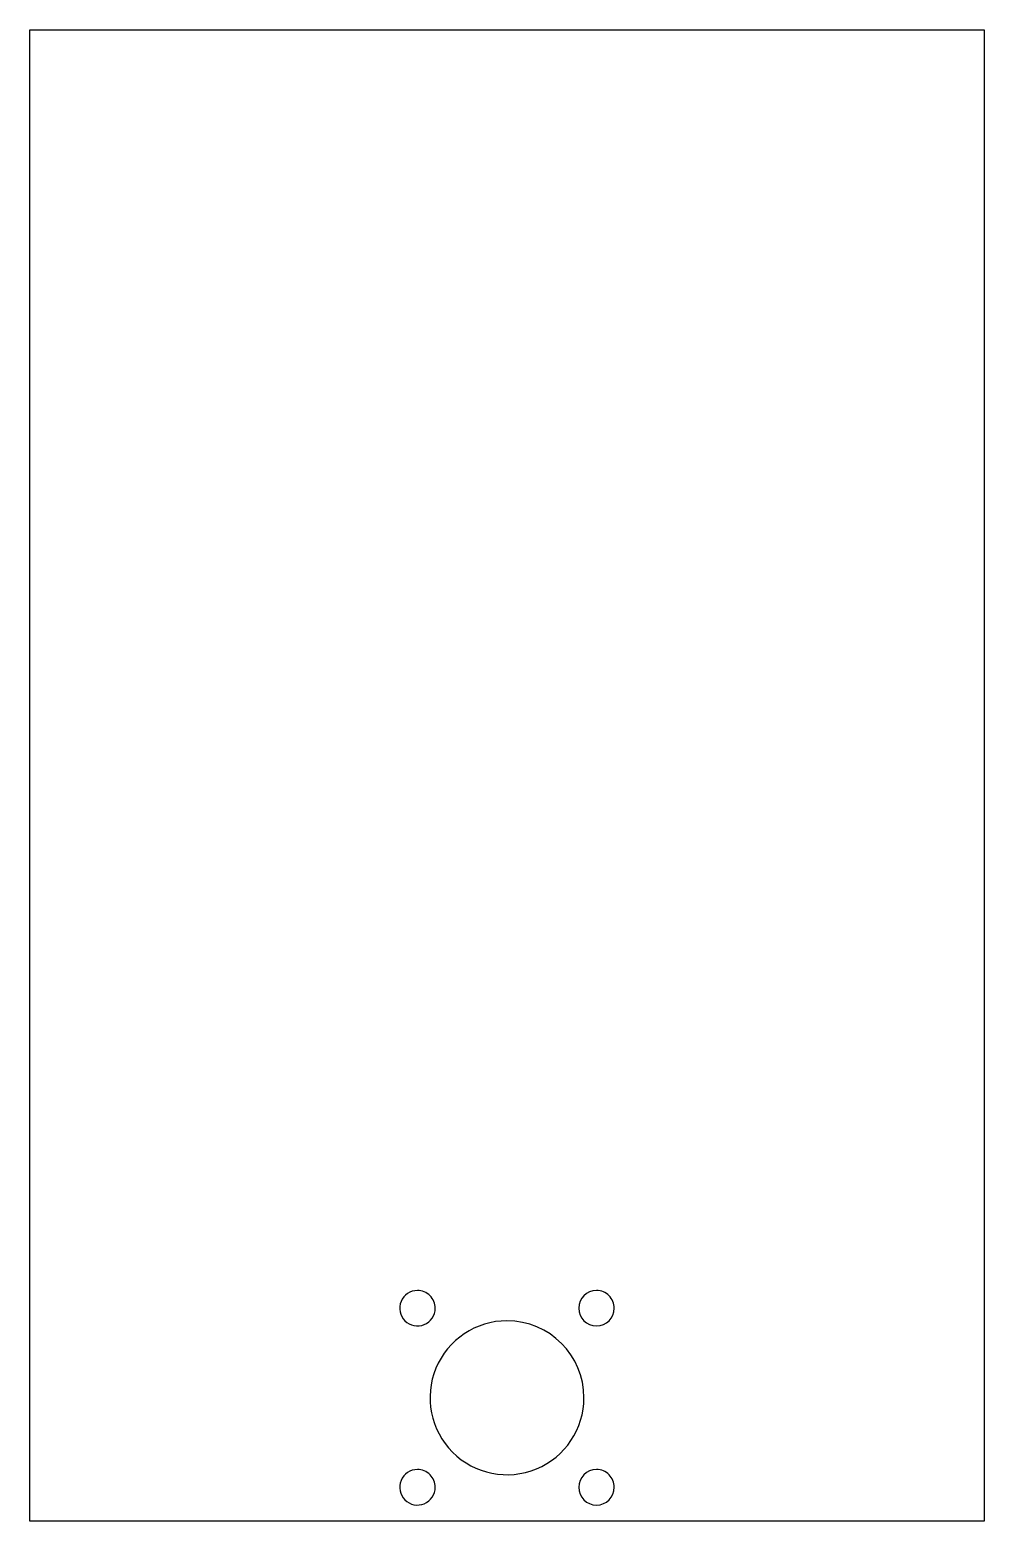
# Model space of a CAD drawing. Header units: millimetres. Extents: x 21 to 181, y 44 to 294.
import ezdxf

# ---------------------------------------------------------------- set-up
doc = ezdxf.new("R2010")
doc.units = ezdxf.units.MM
doc.layers.get('0').update_dxf_attribs({"linetype": 'CONTINUOUS'})

msp = doc.modelspace()

# ---------------------------------------------------------------- linework, layer by layer
at = {"color": 5}
for p, q in [((21.231361, 293.909176), (181.107311, 293.909176)), ((21.231361, 44.033246), (21.231361, 293.909176)), ((181.107311, 293.909176), (181.107311, 44.033246)), ((181.107311, 44.033246), (21.231361, 44.033246))]:
    msp.add_line(p, q, dxfattribs=at)
at = {"color": 3}
for p, q in [((86.169334, 82.687987), (86.169334, 82.687987)), ((116.16933, 82.687987), (116.16933, 82.687987)), ((101.16933, 77.605332), (101.16933, 77.605332)), ((86.169334, 52.687977), (86.169334, 52.687977)), ((116.16933, 52.687977), (116.16933, 52.687977))]:
    msp.add_line(p, q, dxfattribs=at)
for points in [[(86.169334, 82.687987), (84.965975, 82.687987), (83.881107, 81.963101), (83.420602, 80.851342)], [(88.273123, 81.816569), (87.715163, 82.374528), (86.958408, 82.687987), (86.169334, 82.687987)], [(116.16933, 82.687987), (114.526169, 82.687987), (113.194123, 81.355941), (113.194123, 79.71278)], [(118.273119, 81.816569), (117.715159, 82.374528), (116.958404, 82.687987), (116.16933, 82.687987)], [(83.420602, 80.851342), (82.960096, 79.739584), (83.214642, 78.459894), (84.065545, 77.608991)], [(89.144541, 79.71278), (89.144541, 80.501854), (88.831082, 81.258609), (88.273123, 81.816569)], [(119.144537, 79.71278), (119.144537, 80.501854), (118.831078, 81.258609), (118.273119, 81.816569)], [(84.065545, 77.608991), (84.916448, 76.758088), (86.196138, 76.503542), (87.307896, 76.964048)], [(87.307896, 76.964048), (88.419655, 77.424553), (89.144541, 78.509421), (89.144541, 79.71278)], [(101.16933, 77.605332), (95.954775, 77.605332), (91.253679, 74.46416), (89.258156, 69.64654)], [(114.061892, 64.71277), (114.061892, 71.833135), (108.289695, 77.605332), (101.16933, 77.605332)], [(113.194123, 79.71278), (113.194123, 78.069619), (114.526169, 76.737573), (116.16933, 76.737573)], [(116.16933, 76.737573), (117.812491, 76.737573), (119.144537, 78.069619), (119.144537, 79.71278)], [(89.258156, 69.64654), (87.262632, 64.82892), (88.365665, 59.283599), (92.052912, 55.596352)], [(106.1031, 52.801596), (110.92072, 54.797119), (114.061892, 59.498215), (114.061892, 64.71277)], [(92.052912, 55.596352), (95.740159, 51.909105), (101.28548, 50.806072), (106.1031, 52.801596)], [(86.169334, 52.687977), (84.965975, 52.687977), (83.881107, 51.963091), (83.420602, 50.851332)], [(88.273123, 51.816559), (87.715163, 52.374518), (86.958408, 52.687977), (86.169334, 52.687977)], [(116.16933, 52.687977), (114.526169, 52.687977), (113.194123, 51.355931), (113.194123, 49.71277)], [(118.273119, 51.816559), (117.715159, 52.374518), (116.958404, 52.687977), (116.16933, 52.687977)], [(83.420602, 50.851332), (82.960096, 49.739574), (83.214642, 48.459884), (84.065545, 47.608981)], [(89.144541, 49.71277), (89.144541, 50.501844), (88.831082, 51.258599), (88.273123, 51.816559)], [(119.144537, 49.71277), (119.144537, 50.501844), (118.831078, 51.258599), (118.273119, 51.816559)], [(84.065545, 47.608981), (84.916448, 46.758078), (86.196138, 46.503532), (87.307896, 46.964038)], [(87.307896, 46.964038), (88.419655, 47.424543), (89.144541, 48.509411), (89.144541, 49.71277)], [(113.194123, 49.71277), (113.194123, 48.069609), (114.526169, 46.737563), (116.16933, 46.737563)], [(116.16933, 46.737563), (117.812491, 46.737563), (119.144537, 48.069609), (119.144537, 49.71277)]]:
    msp.add_open_spline(points, degree=3, dxfattribs=at)

doc.saveas('drawing.dxf')
